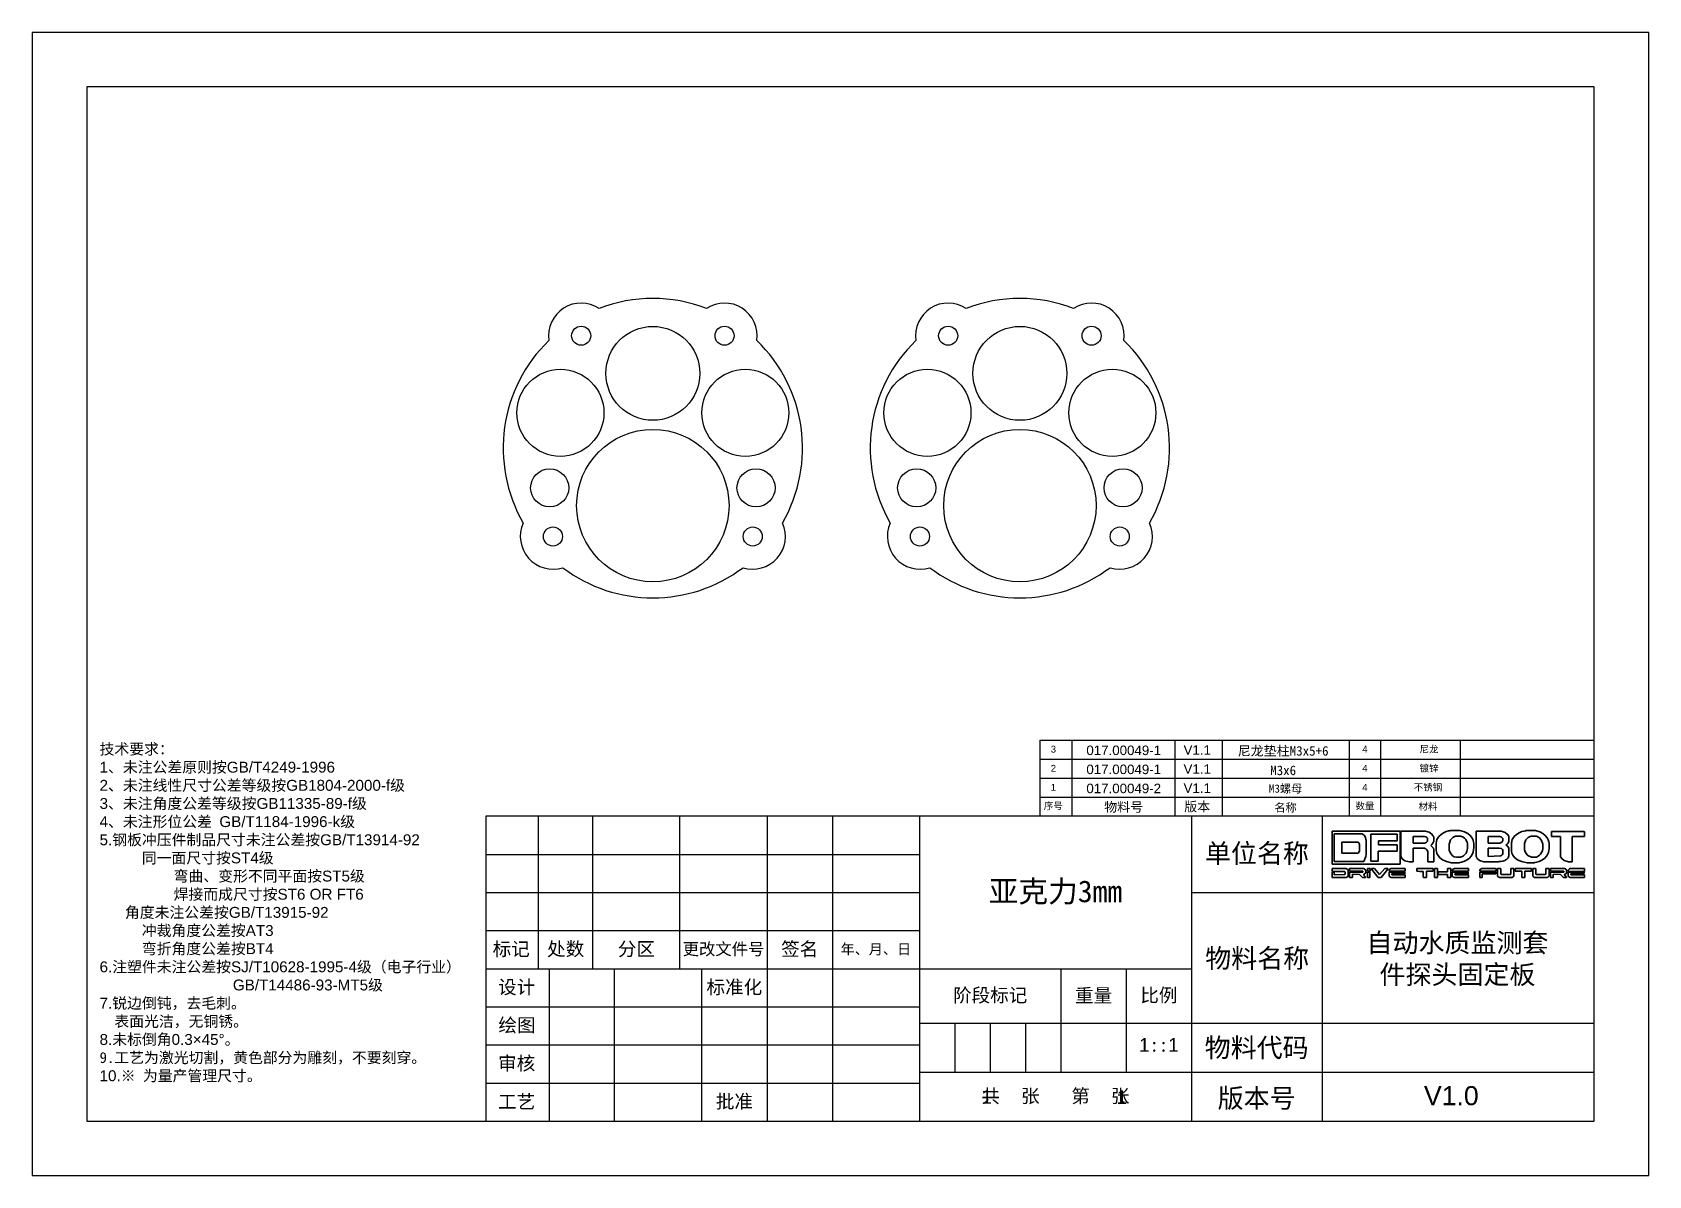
# Model space of a CAD drawing. Header units: millimetres. Extents: x 1706 to 2617, y 1277 to 1487.
# Drawn here: x 1706.4 to 2003.4, y 1276.6 to 1486.6 of the extents above; entities that cross this region are included whole.
import ezdxf

# ---------------------------------------------------------------- set-up
doc = ezdxf.new("R2010")
doc.units = ezdxf.units.MM
doc.layers.add('图层 1', color=7, linetype='Continuous')
doc.layers.add('标注层', color=7, linetype='Continuous', lineweight=18)
doc.styles.get("Standard").update_dxf_attribs({"font": 'arial.ttf'})

msp = doc.modelspace()

# ---------------------------------------------------------------- linework, layer by layer
at = {"lineweight": 30}
for p, q in [((1891.551, 1356.577), (1891.551, 1342.577)), ((1891.551, 1356.577), (1993.394, 1356.577)), ((1891.551, 1356.577), (1993.394, 1356.577)), ((1897.385, 1356.577), (1897.385, 1342.577)), ((1916.323, 1356.577), (1916.323, 1342.577)), ((1925.029, 1356.577), (1925.029, 1342.577)), ((1948.364, 1356.577), (1948.364, 1342.577)), ((1954.108, 1356.577), (1954.108, 1342.577)), ((1968.738, 1356.577), (1968.738, 1342.577)), ((1891.551, 1353.077), (1993.394, 1353.077)), ((1891.551, 1353.077), (1993.394, 1353.077)), ((1891.551, 1349.577), (1993.394, 1349.577)), ((1891.551, 1346.077), (1993.394, 1346.077)), ((1799.394, 1314.577), (1799.394, 1342.577)), ((1809.394, 1314.577), (1809.394, 1342.577)), ((1825.394, 1314.577), (1825.394, 1342.577)), ((1841.394, 1342.577), (1841.394, 1286.577)), ((1853.394, 1342.577), (1853.394, 1286.577)), ((1869.394, 1342.577), (1869.394, 1286.577)), ((1919.394, 1342.577), (1919.394, 1286.577)), ((1943.394, 1342.577), (1943.394, 1286.577)), ((1789.707, 1335.577), (1869.394, 1335.577)), ((1789.707, 1328.577), (1869.394, 1328.577)), ((1919.394, 1328.577), (1993.394, 1328.577)), ((1789.707, 1321.577), (1869.394, 1321.577)), ((1789.707, 1314.577), (1919.394, 1314.577)), ((1801.394, 1286.577), (1801.394, 1314.577)), ((1813.394, 1286.577), (1813.394, 1314.577)), ((1829.394, 1286.577), (1829.394, 1314.577)), ((1895.394, 1314.577), (1895.394, 1295.577)), ((1907.394, 1314.577), (1907.394, 1295.577)), ((1789.707, 1307.577), (1869.394, 1307.577)), ((1869.394, 1304.577), (1919.394, 1304.577)), ((1875.894, 1304.577), (1875.894, 1295.577)), ((1882.394, 1304.577), (1882.394, 1295.577)), ((1888.894, 1304.577), (1888.894, 1295.577)), ((1919.394, 1304.577), (1993.394, 1304.577)), ((1789.707, 1300.577), (1869.394, 1300.577)), ((1869.394, 1295.577), (1919.394, 1295.577)), ((1919.394, 1295.577), (1993.394, 1295.577)), ((1789.707, 1293.577), (1869.394, 1293.577))]:
    msp.add_line(p, q, dxfattribs=at)
msp.add_lwpolyline([(1706.394, 1276.577), (2003.394, 1276.577), (2003.394, 1486.577), (1706.394, 1486.577)], close=True)
for points in [[(1716.394, 1286.577), (1993.394, 1286.577), (1993.394, 1476.577), (1716.394, 1476.577)], [(1993.394, 1342.577), (1789.707, 1342.577), (1789.707, 1286.577), (1993.394, 1286.577)]]:
    msp.add_lwpolyline(points, close=True, dxfattribs=at)
for centre, radius in [((1807.243, 1430.853), 1.75), ((1820.415, 1423.943), 8.626), ((1833.588, 1430.853), 1.75), ((1874.682, 1430.853), 1.75), ((1887.854, 1423.943), 8.626), ((1901.027, 1430.853), 1.75), ((1803.424, 1416.69), 8), ((1837.407, 1416.69), 8), ((1870.863, 1416.69), 8), ((1904.846, 1416.69), 8), ((1820.415, 1399.655), 14), ((1887.854, 1399.655), 14), ((1801.457, 1402.91), 3.5), ((1839.373, 1402.91), 3.5), ((1868.896, 1402.91), 3.5), ((1906.813, 1402.91), 3.5), ((1802.061, 1393.977), 1.75), ((1838.769, 1393.977), 1.75), ((1869.5, 1393.977), 1.75), ((1906.208, 1393.977), 1.75)]:
    msp.add_circle(centre, radius)
for centre, radius, start, end in [((1820.415, 1410.2), 27.5, 68.95556, 111.04444), ((1887.854, 1410.2), 27.5, 68.95556, 111.04444), ((1807.243, 1430.853), 6, 56.66337, 188.39545), ((1833.588, 1430.853), 6, 351.60455, 123.33663), ((1874.682, 1430.853), 6, 56.66337, 188.39545), ((1901.027, 1430.853), 6, 351.60455, 123.33663), ((1820.415, 1410.2), 27.5, 134.01439, 209.98833), ((1820.415, 1410.2), 27.5, 330.01167, 45.98561), ((1887.854, 1410.2), 27.5, 134.01439, 209.98833), ((1887.854, 1410.2), 27.5, 330.01167, 45.98561), ((1802.061, 1393.977), 6, 155.60726, 287.33934), ((1838.769, 1393.977), 6, 252.66066, 24.39274), ((1869.5, 1393.977), 6, 155.60726, 287.33934), ((1906.208, 1393.977), 6, 252.66066, 24.39274), ((1820.415, 1410.2), 27.5, 232.95828, 307.04172), ((1887.854, 1410.2), 27.5, 232.95828, 307.04172)]:
    msp.add_arc(centre, radius, start, end)
at = {"layer": '图层 1', "color": 30, "lineweight": 35}
for p, q in [((1945.214, 1339.83), (1945.214, 1333.818)), ((1957.703, 1339.83), (1945.214, 1339.83)), ((1957.703, 1333.818), (1957.703, 1339.83)), ((1952.369, 1334.358), (1952.369, 1339.279)), ((1952.369, 1339.279), (1957.174, 1339.279)), ((1957.174, 1338.094), (1953.723, 1338.084)), ((1953.723, 1338.084), (1953.723, 1337.364)), ((1953.723, 1337.364), (1957.174, 1337.364)), ((1957.174, 1339.279), (1957.174, 1338.094)), ((1957.174, 1337.364), (1957.174, 1336.157)), ((1945.214, 1333.818), (1957.703, 1333.818)), ((1953.713, 1334.358), (1952.369, 1334.358)), ((1957.174, 1336.157), (1953.713, 1336.157)), ((1953.713, 1336.157), (1953.713, 1334.358))]:
    msp.add_line(p, q, dxfattribs=at)
at = {"layer": '图层 1', "color": 140, "lineweight": 35}
for p, q in [((1951.703, 1332.996), (1951.703, 1332.484)), ((1952.219, 1332.996), (1951.703, 1332.996)), ((1951.703, 1332.484), (1952.219, 1332.484)), ((1951.703, 1332.321), (1951.703, 1331.325)), ((1952.164, 1332.321), (1951.703, 1332.321)), ((1951.703, 1331.325), (1952.164, 1331.325)), ((1952.164, 1331.325), (1952.164, 1332.321)), ((1952.219, 1332.484), (1952.219, 1332.996)), ((1952.469, 1332.996), (1952.469, 1332.869)), ((1952.997, 1332.996), (1952.469, 1332.996)), ((1952.469, 1332.869), (1953.664, 1331.325)), ((1953.958, 1331.9), (1952.997, 1332.996)), ((1953.664, 1331.325), (1954.259, 1331.325)), ((1954.914, 1332.996), (1953.958, 1331.9)), ((1954.259, 1331.325), (1955.446, 1332.873)), ((1955.446, 1332.996), (1954.914, 1332.996)), ((1955.446, 1332.873), (1955.446, 1332.996)), ((1964.054, 1332.996), (1964.054, 1331.325)), ((1964.578, 1332.996), (1964.054, 1332.996)), ((1964.054, 1331.325), (1964.578, 1331.325)), ((1964.578, 1331.325), (1964.578, 1332.996)), ((1966.435, 1332.384), (1964.721, 1332.376)), ((1964.721, 1332.376), (1964.721, 1331.9)), ((1964.721, 1331.9), (1966.435, 1331.9)), ((1967.023, 1332.996), (1966.435, 1332.996)), ((1966.435, 1332.996), (1966.435, 1332.384)), ((1966.435, 1331.9), (1966.435, 1331.325)), ((1966.435, 1331.325), (1967.023, 1331.325)), ((1967.023, 1331.325), (1967.023, 1332.996)), ((1972.361, 1332.313), (1972.361, 1331.345)), ((1975.282, 1332.313), (1972.361, 1332.313)), ((1972.361, 1331.345), (1972.829, 1331.345)), ((1972.829, 1332.007), (1975.282, 1332.011)), ((1972.829, 1331.345), (1972.829, 1332.007)), ((1975.282, 1332.011), (1975.282, 1332.313)), ((1978.893, 1333.011), (1978.893, 1332.484)), ((1981.858, 1333.011), (1978.893, 1333.011)), ((1978.893, 1332.484), (1980.096, 1332.484)), ((1980.096, 1332.484), (1980.096, 1331.325)), ((1980.096, 1331.325), (1980.624, 1331.325)), ((1980.624, 1331.325), (1980.624, 1332.484)), ((1980.624, 1332.484), (1981.858, 1332.484)), ((1981.858, 1332.484), (1981.858, 1333.011))]:
    msp.add_line(p, q, dxfattribs=at)
at = {"layer": '图层 1', "color": 30, "lineweight": 35}
for points in [[(1962.402, 1339.83), (1962.402, 1339.83), (1957.851, 1339.83), (1957.851, 1339.83)], [(1957.851, 1339.83), (1957.851, 1339.83), (1957.851, 1335.247), (1957.851, 1335.247)], [(1963.894, 1338.803), (1963.894, 1338.803), (1963.481, 1339.819), (1962.402, 1339.83)], [(1966.974, 1339.957), (1966.974, 1339.957), (1964.487, 1339.703), (1964.338, 1337.586)], [(1968.699, 1339.957), (1968.699, 1339.957), (1966.974, 1339.957), (1966.974, 1339.957)], [(1971.25, 1337.523), (1971.25, 1337.523), (1971.281, 1339.565), (1968.699, 1339.957)], [(1976.287, 1339.83), (1976.287, 1339.83), (1971.694, 1339.83), (1971.694, 1339.83)], [(1971.694, 1339.83), (1971.694, 1339.83), (1971.694, 1335.353), (1971.694, 1335.353)], [(1977.726, 1338.814), (1977.726, 1338.814), (1977.536, 1339.629), (1976.287, 1339.83)], [(1980.901, 1339.957), (1980.901, 1339.957), (1978.33, 1339.682), (1978.171, 1337.628)], [(1982.595, 1339.957), (1982.595, 1339.957), (1980.901, 1339.957), (1980.901, 1339.957)], [(1985.093, 1337.586), (1985.093, 1337.586), (1984.913, 1339.586), (1982.595, 1339.957)], [(1985.516, 1339.809), (1985.516, 1339.809), (1985.516, 1338.856), (1985.516, 1338.856)], [(1991.506, 1339.809), (1991.506, 1339.809), (1985.516, 1339.809), (1985.516, 1339.809)], [(1991.575, 1339.758), (1991.575, 1339.758), (1991.561, 1339.795), (1991.506, 1339.809)], [(1991.575, 1338.877), (1991.575, 1338.877), (1991.575, 1339.758), (1991.575, 1339.758)], [(1945.579, 1334.274), (1945.579, 1334.274), (1945.579, 1339.385), (1945.579, 1339.385)], [(1945.579, 1339.385), (1945.579, 1339.385), (1950.771, 1339.385), (1950.771, 1339.385)], [(1949.998, 1337.84), (1949.998, 1337.84), (1946.992, 1337.84), (1946.992, 1337.84)], [(1946.992, 1337.84), (1946.992, 1337.84), (1946.992, 1335.787), (1946.992, 1335.787)], [(1950.231, 1337.374), (1950.231, 1337.374), (1950.284, 1337.745), (1949.998, 1337.84)], [(1950.231, 1336.189), (1950.231, 1336.189), (1950.231, 1337.374), (1950.231, 1337.374)], [(1950.771, 1339.385), (1951.358, 1339.147), (1951.461, 1338.195), (1951.461, 1338.195)], [(1951.461, 1338.195), (1951.461, 1338.195), (1951.459, 1335.702), (1951.459, 1335.702)], [(1960.095, 1337.66), (1960.095, 1337.66), (1960.095, 1338.856), (1960.095, 1338.856)], [(1960.095, 1338.856), (1960.095, 1338.856), (1962.19, 1338.856), (1962.19, 1338.856)], [(1962.105, 1337.66), (1962.105, 1337.66), (1960.095, 1337.66), (1960.095, 1337.66)], [(1960.095, 1334.242), (1960.095, 1334.242), (1960.095, 1336.739), (1960.095, 1336.739)], [(1960.095, 1336.739), (1960.095, 1336.739), (1962.137, 1336.739), (1962.137, 1336.739)], [(1962.751, 1338.02), (1962.635, 1337.692), (1962.105, 1337.66), (1962.105, 1337.66)], [(1962.137, 1336.739), (1962.137, 1336.739), (1962.719, 1336.612), (1962.793, 1336.115)], [(1962.19, 1338.856), (1962.624, 1338.824), (1962.751, 1338.528), (1962.751, 1338.528)], [(1962.751, 1338.528), (1962.751, 1338.528), (1962.751, 1338.02), (1962.751, 1338.02)], [(1963.354, 1337.247), (1963.354, 1337.247), (1963.767, 1337.427), (1963.894, 1337.988)], [(1963.894, 1336.538), (1963.894, 1336.538), (1963.894, 1336.782), (1963.354, 1337.247)], [(1963.894, 1337.988), (1963.894, 1337.988), (1963.894, 1338.803), (1963.894, 1338.803)], [(1963.894, 1334.242), (1963.894, 1334.242), (1963.894, 1336.538), (1963.894, 1336.538)], [(1964.338, 1337.586), (1964.338, 1337.586), (1964.338, 1336.454), (1964.338, 1336.454)], [(1966.709, 1337.491), (1966.942, 1338.793), (1967.926, 1338.941), (1967.926, 1338.941)], [(1966.709, 1336.538), (1966.709, 1336.538), (1966.709, 1337.491), (1966.709, 1337.491)], [(1968.074, 1335.078), (1966.921, 1335.152), (1966.709, 1336.538), (1966.709, 1336.538)], [(1967.926, 1338.941), (1967.926, 1338.941), (1968.879, 1338.941), (1968.879, 1338.941)], [(1968.561, 1334.062), (1968.561, 1334.062), (1971.292, 1334.326), (1971.249, 1336.824)], [(1970.096, 1336.676), (1969.99, 1335.247), (1968.773, 1335.078), (1968.773, 1335.078)], [(1968.879, 1338.941), (1970.085, 1338.57), (1970.096, 1337.427), (1970.096, 1337.427)], [(1970.096, 1337.427), (1970.096, 1337.427), (1970.096, 1336.676), (1970.096, 1336.676)], [(1971.249, 1336.824), (1971.249, 1336.824), (1971.25, 1337.523), (1971.25, 1337.523)], [(1973.895, 1338.846), (1973.895, 1338.846), (1976.054, 1338.846), (1976.054, 1338.846)], [(1973.895, 1337.65), (1973.895, 1337.65), (1973.895, 1338.846), (1973.895, 1338.846)], [(1975.917, 1337.65), (1975.917, 1337.65), (1973.895, 1337.65), (1973.895, 1337.65)], [(1973.895, 1335.215), (1973.895, 1335.215), (1973.895, 1336.739), (1973.895, 1336.739)], [(1973.895, 1336.739), (1973.895, 1336.739), (1975.948, 1336.739), (1975.948, 1336.739)], [(1976.594, 1338.136), (1976.541, 1337.681), (1975.917, 1337.65), (1975.917, 1337.65)], [(1975.948, 1336.739), (1976.605, 1336.708), (1976.594, 1336.242), (1976.594, 1336.242)], [(1976.054, 1338.846), (1976.52, 1338.771), (1976.594, 1338.454), (1976.594, 1338.454)], [(1976.594, 1338.454), (1976.594, 1338.454), (1976.594, 1338.136), (1976.594, 1338.136)], [(1977.155, 1337.322), (1977.155, 1337.322), (1977.621, 1337.459), (1977.726, 1338.02)], [(1977.726, 1336.623), (1977.726, 1336.623), (1977.642, 1337.068), (1977.155, 1337.322)], [(1977.726, 1338.02), (1977.726, 1338.02), (1977.726, 1338.814), (1977.726, 1338.814)], [(1977.726, 1335.321), (1977.726, 1335.321), (1977.726, 1336.623), (1977.726, 1336.623)], [(1978.171, 1337.628), (1978.171, 1337.628), (1978.171, 1336.496), (1978.171, 1336.496)], [(1980.584, 1337.576), (1980.722, 1338.708), (1981.78, 1338.941), (1981.78, 1338.941)], [(1980.584, 1336.454), (1980.584, 1336.454), (1980.584, 1337.576), (1980.584, 1337.576)], [(1981.78, 1338.941), (1981.78, 1338.941), (1982.754, 1338.941), (1982.754, 1338.941)], [(1982.383, 1334.051), (1982.383, 1334.051), (1985.124, 1334.39), (1985.092, 1336.697)], [(1983.939, 1336.697), (1983.896, 1335.438), (1982.722, 1335.078), (1982.722, 1335.078)], [(1982.754, 1338.941), (1983.685, 1338.814), (1983.939, 1337.449), (1983.939, 1337.449)], [(1983.939, 1337.449), (1983.939, 1337.449), (1983.939, 1336.697), (1983.939, 1336.697)], [(1985.092, 1336.697), (1985.092, 1336.697), (1985.093, 1337.586), (1985.093, 1337.586)], [(1985.516, 1338.856), (1985.516, 1338.856), (1987.167, 1338.856), (1987.167, 1338.856)], [(1987.167, 1338.856), (1987.167, 1338.856), (1987.167, 1335.29), (1987.167, 1335.29)], [(1989.358, 1334.242), (1989.358, 1334.242), (1989.358, 1338.877), (1989.358, 1338.877)], [(1989.358, 1338.877), (1989.358, 1338.877), (1991.575, 1338.877), (1991.575, 1338.877)], [(1951.04, 1334.274), (1951.04, 1334.274), (1945.579, 1334.274), (1945.579, 1334.274)], [(1946.992, 1335.787), (1946.992, 1335.787), (1949.903, 1335.787), (1949.903, 1335.787)], [(1949.903, 1335.787), (1949.903, 1335.787), (1950.178, 1335.85), (1950.231, 1336.189)], [(1951.459, 1335.702), (1951.496, 1335.099), (1951.04, 1334.274), (1951.04, 1334.274)], [(1957.851, 1335.247), (1957.851, 1335.247), (1958.031, 1334.316), (1959.364, 1334.242)], [(1959.364, 1334.242), (1959.364, 1334.242), (1960.095, 1334.242), (1960.095, 1334.242)], [(1962.793, 1336.115), (1962.793, 1336.115), (1962.793, 1334.242), (1962.793, 1334.242)], [(1962.793, 1334.242), (1962.793, 1334.242), (1963.894, 1334.242), (1963.894, 1334.242)], [(1964.338, 1336.454), (1964.338, 1336.454), (1964.349, 1334.379), (1967.175, 1334.062)], [(1967.175, 1334.062), (1967.175, 1334.062), (1968.561, 1334.062), (1968.561, 1334.062)], [(1968.773, 1335.078), (1968.773, 1335.078), (1968.074, 1335.078), (1968.074, 1335.078)], [(1971.694, 1335.353), (1971.694, 1335.353), (1971.726, 1334.39), (1973.102, 1334.242)], [(1973.102, 1334.242), (1973.102, 1334.242), (1975.642, 1334.242), (1975.642, 1334.242)], [(1976.118, 1335.3), (1976.118, 1335.3), (1973.895, 1335.215), (1973.895, 1335.215)], [(1975.642, 1334.242), (1975.642, 1334.242), (1977.494, 1334.199), (1977.726, 1335.321)], [(1976.594, 1335.671), (1976.541, 1335.374), (1976.118, 1335.3), (1976.118, 1335.3)], [(1976.594, 1336.242), (1976.594, 1336.242), (1976.594, 1335.671), (1976.594, 1335.671)], [(1978.171, 1336.496), (1978.171, 1336.496), (1977.928, 1334.475), (1981.06, 1334.051)], [(1981.854, 1335.078), (1980.732, 1335.226), (1980.584, 1336.454), (1980.584, 1336.454)], [(1981.06, 1334.051), (1981.06, 1334.051), (1982.383, 1334.051), (1982.383, 1334.051)], [(1982.722, 1335.078), (1982.722, 1335.078), (1981.854, 1335.078), (1981.854, 1335.078)], [(1987.167, 1335.29), (1987.167, 1335.29), (1987.389, 1334.337), (1988.638, 1334.242)], [(1988.638, 1334.242), (1988.638, 1334.242), (1989.358, 1334.242), (1989.358, 1334.242)]]:
    msp.add_open_spline(points, degree=3, dxfattribs=at)
at = {"layer": '图层 1', "color": 140, "lineweight": 35}
for points in [[(1947.778, 1332.996), (1947.778, 1332.996), (1945.214, 1332.996), (1945.214, 1332.996)], [(1945.214, 1332.996), (1945.214, 1332.996), (1945.214, 1332.472), (1945.214, 1332.472)], [(1945.214, 1332.472), (1945.214, 1332.472), (1947.56, 1332.432), (1947.56, 1332.432)], [(1945.214, 1332.313), (1945.214, 1332.313), (1945.214, 1331.325), (1945.214, 1331.325)], [(1945.635, 1332.309), (1945.635, 1332.309), (1945.214, 1332.313), (1945.214, 1332.313)], [(1945.214, 1331.325), (1945.214, 1331.325), (1947.774, 1331.325), (1947.774, 1331.325)], [(1945.635, 1331.853), (1945.635, 1331.853), (1945.635, 1332.309), (1945.635, 1332.309)], [(1947.512, 1331.904), (1947.512, 1331.904), (1945.635, 1331.853), (1945.635, 1331.853)], [(1947.619, 1331.948), (1947.619, 1331.948), (1947.596, 1331.904), (1947.512, 1331.904)], [(1947.56, 1332.432), (1947.56, 1332.432), (1947.619, 1332.341), (1947.619, 1332.281)], [(1947.619, 1332.281), (1947.619, 1332.281), (1947.619, 1331.948), (1947.619, 1331.948)], [(1947.774, 1331.325), (1947.774, 1331.325), (1948.092, 1331.36), (1948.191, 1331.666)], [(1948.191, 1332.67), (1948.191, 1332.67), (1948.108, 1332.896), (1947.778, 1332.996)], [(1948.191, 1331.666), (1948.191, 1331.666), (1948.191, 1332.67), (1948.191, 1332.67)], [(1951.013, 1332.996), (1951.013, 1332.996), (1948.429, 1332.996), (1948.429, 1332.996)], [(1948.429, 1332.996), (1948.429, 1332.996), (1948.429, 1332.527), (1948.429, 1332.527)], [(1948.429, 1332.527), (1948.429, 1332.527), (1950.894, 1332.531), (1950.894, 1332.531)], [(1948.429, 1332.321), (1948.429, 1332.321), (1948.429, 1331.325), (1948.429, 1331.325)], [(1950.894, 1332.313), (1950.894, 1332.313), (1948.429, 1332.321), (1948.429, 1332.321)], [(1948.429, 1331.325), (1948.429, 1331.325), (1948.961, 1331.325), (1948.961, 1331.325)], [(1948.961, 1331.325), (1948.961, 1331.325), (1948.961, 1331.952), (1948.961, 1331.952)], [(1948.961, 1331.952), (1948.961, 1331.952), (1950.263, 1331.9), (1950.263, 1331.9)], [(1950.263, 1331.9), (1950.263, 1331.9), (1950.683, 1331.491), (1950.683, 1331.491)], [(1950.683, 1331.491), (1950.683, 1331.491), (1950.759, 1331.36), (1950.783, 1331.325)], [(1950.783, 1331.325), (1950.783, 1331.325), (1951.354, 1331.325), (1951.354, 1331.325)], [(1950.894, 1332.531), (1950.894, 1332.531), (1950.894, 1332.313), (1950.894, 1332.313)], [(1950.929, 1331.892), (1950.929, 1331.892), (1951.394, 1331.964), (1951.41, 1332.245)], [(1951.354, 1331.468), (1951.354, 1331.468), (1950.929, 1331.892), (1950.929, 1331.892)], [(1951.41, 1332.67), (1951.41, 1332.67), (1951.314, 1332.928), (1951.013, 1332.996)], [(1951.354, 1331.325), (1951.354, 1331.325), (1951.354, 1331.468), (1951.354, 1331.468)], [(1951.41, 1332.245), (1951.41, 1332.245), (1951.41, 1332.67), (1951.41, 1332.67)], [(1956.069, 1332.996), (1956.069, 1332.996), (1955.751, 1332.861), (1955.684, 1332.71)], [(1955.684, 1332.71), (1955.684, 1332.71), (1955.684, 1332.484), (1955.684, 1332.484)], [(1955.684, 1332.484), (1955.684, 1332.484), (1958.661, 1332.484), (1958.661, 1332.484)], [(1955.684, 1332.321), (1955.684, 1332.321), (1955.684, 1331.614), (1955.684, 1331.614)], [(1958.601, 1332.321), (1958.601, 1332.321), (1955.684, 1332.321), (1955.684, 1332.321)], [(1955.684, 1331.614), (1955.684, 1331.614), (1955.759, 1331.425), (1956.065, 1331.325)], [(1956.065, 1331.325), (1956.065, 1331.325), (1958.661, 1331.325), (1958.661, 1331.325)], [(1958.661, 1332.996), (1958.661, 1332.996), (1956.069, 1332.996), (1956.069, 1332.996)], [(1956.208, 1331.853), (1956.208, 1331.853), (1956.144, 1331.92), (1956.156, 1332.007)], [(1956.156, 1332.007), (1956.156, 1332.007), (1958.601, 1332.011), (1958.601, 1332.011)], [(1958.661, 1331.853), (1958.661, 1331.853), (1956.208, 1331.853), (1956.208, 1331.853)], [(1958.601, 1332.011), (1958.601, 1332.011), (1958.601, 1332.321), (1958.601, 1332.321)], [(1958.661, 1332.484), (1958.661, 1332.484), (1958.661, 1332.996), (1958.661, 1332.996)], [(1958.661, 1331.325), (1958.661, 1331.325), (1958.661, 1331.853), (1958.661, 1331.853)], [(1960.776, 1332.996), (1960.776, 1332.996), (1960.776, 1332.484), (1960.776, 1332.484)], [(1963.804, 1332.996), (1963.804, 1332.996), (1960.776, 1332.996), (1960.776, 1332.996)], [(1960.776, 1332.484), (1960.776, 1332.484), (1961.943, 1332.436), (1961.978, 1332.428)], [(1961.978, 1332.428), (1961.978, 1332.428), (1961.978, 1331.384), (1961.978, 1331.384)], [(1961.978, 1331.384), (1961.978, 1331.384), (1962.006, 1331.337), (1962.034, 1331.325)], [(1962.034, 1331.325), (1962.034, 1331.325), (1962.558, 1331.325), (1962.558, 1331.325)], [(1962.558, 1332.476), (1962.558, 1332.476), (1963.804, 1332.48), (1963.804, 1332.48)], [(1962.558, 1331.325), (1962.558, 1331.325), (1962.558, 1332.476), (1962.558, 1332.476)], [(1963.804, 1332.48), (1963.804, 1332.48), (1963.804, 1332.996), (1963.804, 1332.996)], [(1967.697, 1332.996), (1967.697, 1332.996), (1967.511, 1332.98), (1967.308, 1332.757)], [(1967.308, 1332.757), (1967.308, 1332.757), (1967.308, 1332.48), (1967.308, 1332.48)], [(1967.308, 1332.48), (1967.308, 1332.48), (1970.293, 1332.48), (1970.293, 1332.48)], [(1967.308, 1332.313), (1967.308, 1332.313), (1967.308, 1331.571), (1967.308, 1331.571)], [(1970.229, 1332.313), (1970.229, 1332.313), (1967.308, 1332.313), (1967.308, 1332.313)], [(1967.308, 1331.571), (1967.308, 1331.571), (1967.483, 1331.356), (1967.701, 1331.325)], [(1970.293, 1333.011), (1970.293, 1333.011), (1967.697, 1332.996), (1967.697, 1332.996)], [(1967.701, 1331.325), (1967.701, 1331.325), (1970.293, 1331.325), (1970.293, 1331.325)], [(1967.82, 1331.857), (1967.82, 1331.857), (1967.765, 1331.964), (1967.769, 1331.999)], [(1967.769, 1331.999), (1967.769, 1331.999), (1970.229, 1332.011), (1970.229, 1332.011)], [(1970.293, 1331.849), (1970.293, 1331.849), (1967.82, 1331.857), (1967.82, 1331.857)], [(1970.229, 1332.011), (1970.229, 1332.011), (1970.229, 1332.313), (1970.229, 1332.313)], [(1970.293, 1332.48), (1970.293, 1332.48), (1970.293, 1333.011), (1970.293, 1333.011)], [(1970.293, 1331.325), (1970.293, 1331.325), (1970.293, 1331.849), (1970.293, 1331.849)], [(1972.757, 1333.011), (1972.757, 1333.011), (1972.519, 1332.916), (1972.361, 1332.714)], [(1972.361, 1332.714), (1972.361, 1332.714), (1972.361, 1332.48), (1972.361, 1332.48)], [(1972.361, 1332.48), (1972.361, 1332.48), (1975.321, 1332.48), (1975.321, 1332.48)], [(1975.333, 1333.011), (1975.333, 1333.011), (1972.757, 1333.011), (1972.757, 1333.011)], [(1975.321, 1332.48), (1975.321, 1332.48), (1975.361, 1332.476), (1975.389, 1332.527)], [(1975.389, 1332.948), (1975.389, 1332.948), (1975.397, 1333.007), (1975.333, 1333.011)], [(1975.389, 1332.527), (1975.389, 1332.527), (1975.389, 1332.948), (1975.389, 1332.948)], [(1975.627, 1333.011), (1975.627, 1333.011), (1975.627, 1331.614), (1975.627, 1331.614)], [(1976.147, 1333.011), (1976.147, 1333.011), (1975.627, 1333.011), (1975.627, 1333.011)], [(1975.627, 1331.614), (1975.627, 1331.614), (1975.794, 1331.388), (1976.008, 1331.325)], [(1976.008, 1331.325), (1976.008, 1331.325), (1978.23, 1331.325), (1978.23, 1331.325)], [(1976.214, 1332.944), (1976.214, 1332.944), (1976.194, 1332.992), (1976.147, 1333.011)], [(1976.238, 1331.96), (1976.238, 1331.96), (1976.214, 1332.944), (1976.214, 1332.944)], [(1976.325, 1331.904), (1976.325, 1331.904), (1976.246, 1331.928), (1976.238, 1331.96)], [(1977.897, 1331.9), (1977.897, 1331.9), (1976.325, 1331.904), (1976.325, 1331.904)], [(1978.072, 1331.944), (1978.072, 1331.944), (1978.016, 1331.916), (1977.897, 1331.9)], [(1978.647, 1333.011), (1978.647, 1333.011), (1978.072, 1333.011), (1978.072, 1333.011)], [(1978.072, 1333.011), (1978.072, 1333.011), (1978.072, 1331.944), (1978.072, 1331.944)], [(1978.23, 1331.325), (1978.23, 1331.325), (1978.472, 1331.337), (1978.647, 1331.638)], [(1978.647, 1331.638), (1978.647, 1331.638), (1978.647, 1333.011), (1978.647, 1333.011)], [(1982.112, 1333.011), (1982.112, 1333.011), (1982.112, 1331.559), (1982.112, 1331.559)], [(1982.66, 1333.011), (1982.66, 1333.011), (1982.112, 1333.011), (1982.112, 1333.011)], [(1982.112, 1331.559), (1982.112, 1331.559), (1982.251, 1331.392), (1982.441, 1331.325)], [(1982.441, 1331.325), (1982.441, 1331.325), (1984.719, 1331.325), (1984.719, 1331.325)], [(1982.683, 1331.948), (1982.683, 1331.948), (1982.66, 1333.011), (1982.66, 1333.011)], [(1982.818, 1331.9), (1982.818, 1331.9), (1982.747, 1331.908), (1982.683, 1331.948)], [(1984.322, 1331.9), (1984.322, 1331.9), (1982.818, 1331.9), (1982.818, 1331.9)], [(1984.513, 1331.999), (1984.513, 1331.999), (1984.469, 1331.92), (1984.322, 1331.9)], [(1984.517, 1333.011), (1984.517, 1333.011), (1984.513, 1331.999), (1984.513, 1331.999)], [(1985.093, 1333.011), (1985.093, 1333.011), (1984.517, 1333.011), (1984.517, 1333.011)], [(1984.719, 1331.325), (1984.719, 1331.325), (1985.002, 1331.412), (1985.093, 1331.65)], [(1985.093, 1331.65), (1985.093, 1331.65), (1985.093, 1333.011), (1985.093, 1333.011)], [(1987.918, 1333.011), (1987.918, 1333.011), (1985.327, 1333.011), (1985.327, 1333.011)], [(1985.327, 1333.011), (1985.327, 1333.011), (1985.327, 1332.519), (1985.327, 1332.519)], [(1985.327, 1332.519), (1985.327, 1332.519), (1987.835, 1332.523), (1987.835, 1332.523)], [(1987.835, 1332.321), (1987.835, 1332.321), (1985.327, 1332.317), (1985.327, 1332.317)], [(1985.327, 1332.317), (1985.327, 1332.317), (1985.327, 1331.325), (1985.327, 1331.325)], [(1985.327, 1331.325), (1985.327, 1331.325), (1985.85, 1331.325), (1985.85, 1331.325)], [(1985.85, 1331.325), (1985.85, 1331.325), (1985.85, 1331.956), (1985.85, 1331.956)], [(1985.85, 1331.956), (1985.85, 1331.956), (1987.168, 1331.896), (1987.168, 1331.896)], [(1987.168, 1331.896), (1987.168, 1331.896), (1987.736, 1331.325), (1987.736, 1331.325)], [(1987.736, 1331.325), (1987.736, 1331.325), (1988.315, 1331.325), (1988.315, 1331.325)], [(1987.835, 1332.523), (1987.835, 1332.523), (1987.835, 1332.321), (1987.835, 1332.321)], [(1987.839, 1331.896), (1987.839, 1331.896), (1988.303, 1331.991), (1988.315, 1332.182)], [(1988.315, 1331.468), (1988.315, 1331.468), (1988.204, 1331.472), (1987.839, 1331.896)], [(1988.315, 1332.666), (1988.315, 1332.666), (1988.216, 1332.968), (1987.918, 1333.011)], [(1988.315, 1332.182), (1988.315, 1332.182), (1988.315, 1332.666), (1988.315, 1332.666)], [(1988.315, 1331.325), (1988.315, 1331.325), (1988.315, 1331.468), (1988.315, 1331.468)], [(1988.982, 1333.011), (1988.982, 1333.011), (1988.732, 1332.924), (1988.605, 1332.718)], [(1988.605, 1332.718), (1988.605, 1332.718), (1988.605, 1332.472), (1988.605, 1332.472)], [(1988.605, 1332.472), (1988.605, 1332.472), (1991.575, 1332.472), (1991.575, 1332.472)], [(1988.605, 1332.305), (1988.605, 1332.305), (1988.605, 1331.61), (1988.605, 1331.61)], [(1991.514, 1332.305), (1991.514, 1332.305), (1988.605, 1332.305), (1988.605, 1332.305)], [(1988.605, 1331.61), (1988.605, 1331.61), (1988.7, 1331.404), (1988.954, 1331.325)], [(1988.954, 1331.325), (1988.954, 1331.325), (1991.575, 1331.325), (1991.575, 1331.325)], [(1991.575, 1333.011), (1991.575, 1333.011), (1988.982, 1333.011), (1988.982, 1333.011)], [(1989.061, 1331.999), (1989.061, 1331.999), (1991.51, 1332.007), (1991.51, 1332.007)], [(1989.121, 1331.853), (1989.121, 1331.853), (1989.077, 1331.9), (1989.061, 1331.999)], [(1991.575, 1331.849), (1991.575, 1331.849), (1989.121, 1331.853), (1989.121, 1331.853)], [(1991.51, 1332.007), (1991.51, 1332.007), (1991.514, 1332.305), (1991.514, 1332.305)], [(1991.575, 1332.472), (1991.575, 1332.472), (1991.575, 1333.011), (1991.575, 1333.011)], [(1991.575, 1331.325), (1991.575, 1331.325), (1991.575, 1331.849), (1991.575, 1331.849)]]:
    msp.add_open_spline(points, degree=3, dxfattribs=at)

# ---------------------------------------------------------------- texts
at = {"lineweight": 30, "attachment_point": 5}
for s, width, insert, char_height in [('3', 4.74853, (1894.016, 1354.902), 1.25), ('017.00049-1', 32.11342, (1906.935, 1354.692), 1.75), ('V1.1', 19, (1920.443, 1354.759), 1.75), ('{\\fSimSun|b0|i0|c134|p2;尼龙垫柱M3x5+6}', 36.22685, (1936.232, 1354.509), 1.75), ('4', 4.74853, (1951.255, 1354.902), 1.25), ('{\\fSimSun|b0|i0|c134|p2;尼龙}', 48.11342, (1963.037, 1354.827), 1.25), ('2', 4.74853, (1894.016, 1351.402), 1.25), ('017.00049-1', 32.11342, (1906.935, 1351.192), 1.75), ('V1.1', 19, (1920.443, 1351.259), 1.75), ('{\\fSimSun|b0|i0|c134|p2;M3x6}', 36.22685, (1936.232, 1351.009), 1.75), ('4', 4.74853, (1951.255, 1351.402), 1.25), ('{\\fSimSun|b0|i0|c134|p2;镀锌}', 48.11342, (1963.037, 1351.327), 1.25), ('1', 4.74853, (1894, 1347.902), 1.25), ('017.00049-2', 32.11342, (1906.935, 1347.692), 1.75), ('V1.1', 19, (1920.443, 1347.759), 1.75), ('{\\fSimSun|b0|i0|c134|p2;M3螺母}', 58.05284, (1936.669, 1347.59), 1.5), ('4', 4.74853, (1951.255, 1347.902), 1.25), ('{\\fSimSun|b0|i0|c134|p2;不锈钢}', 48.11342, (1962.848, 1347.837), 1.25), ('{\\fSimSun|b0|i0|c134|p2;物料号}', 32.11342, (1906.935, 1344.192), 1.75), ('{\\fSimSun|b0|i0|c134|p2;版本}', 19, (1920.443, 1344.259), 1.75), ('{\\fSimSun|b0|i0|c134|p2;序号}', 4.74853, (1894, 1344.402), 1.25), ('{\\fSimSun|b0|i0|c134|p2;名称}', 58.05284, (1936.669, 1344.09), 1.5), ('{\\fSimSun|b0|i0|c134|p2;数量}', 4.74853, (1951.255, 1344.402), 1.25), ('{\\fSimSun|b0|i0|c134|p2;材料}', 48.11342, (1962.848, 1344.337), 1.25), ('单位名称', 21.47743, (1931.417, 1335.593), 3.5), ('{\\fSimSun|b0|i0|c134|p2;亚克力3mm}', 42.85932, (1894.394, 1328.577), 4), ('标记', 10, (1794.394, 1318.077), 2.5), ('处数', 10, (1804.394, 1318.077), 2.5), ('分区', 10, (1817.394, 1318.077), 2.5), ('更改文件号', 15.74962, (1833.394, 1318.077), 2.2), ('签名', 14.97075, (1847.394, 1318.077), 2.5), ('年、月、日', 16, (1861.394, 1318.077), 1.9), ('物料名称', 21.47743, (1931.46, 1316.307), 3.5), ('{\\fSimSun|b0|i0|c134|p2;自动水质监测套件探头固定板}', 35.2426, (1968.262, 1316.244), 3.5), ('设计', 12, (1795.394, 1311.077), 2.5), ('标准化', 12, (1835.394, 1311.077), 2.5), ('阶段标记', 19, (1882.394, 1309.577), 2.5), ('重量', 12, (1901.394, 1309.577), 2.5), ('比例', 12, (1913.394, 1309.577), 2.5), ('绘图', 12, (1795.443, 1304.077), 2.5), ('1{\\fSimSun|b0|i0|c134|p2;::}1', 12, (1913.394, 1300.577), 2.5), ('物料代码', 21.47743, (1931.361, 1299.893), 3.5), ('审核', 12, (1795.394, 1297.077), 2.5), ('共    张      第    张', 42.25, (1894.394, 1291.077), 2.5), ('1', 12, (1881.766, 1291.04), 2.5), ('1', 12, (1906.618, 1291.006), 2.5), ('版本号', 21.47743, (1931.361, 1290.607), 3.5), ('V1.0', 19, (1967.132, 1291.246), 3.5), ('工艺', 12, (1795.394, 1290.077), 2.5), ('批准', 12, (1835.394, 1290.077), 2.5)]:
    msp.add_mtext_dynamic_manual_height_columns(s, width=width, gutter_width=1, heights=[0], dxfattribs=dict(at, insert=insert, char_height=char_height))
at = {"layer": '标注层', "insert": (1718.75, 1355.943), "char_height": 2, "attachment_point": 1}
msp.add_mtext_dynamic_manual_height_columns('{\\fSimSun|b0|i0|c134|p2;技术要求：\\P}1{\\fSimSun|b0|i0|c134|p2;、未注公差原则按}GB/T4249-1996\\P2{\\fSimSun|b0|i0|c134|p2;、未注线性尺寸公差等级按}GB1804-2000-f{\\fSimSun|b0|i0|c134|p2;级\\P}3{\\fSimSun|b0|i0|c134|p2;、未注角度公差等级按}GB11335-89-f{\\fSimSun|b0|i0|c134|p2;级\\P}4{\\fSimSun|b0|i0|c134|p2;、未注形位公差 }GB/T1184-1996-k{\\fSimSun|b0|i0|c134|p2;级\\P}5.{\\fSimSun|b0|i0|c134|p2;钢板冲压件制品尺寸未注公差按}GB/T13914-92\\P          {\\fSimSun|b0|i0|c134|p2;同一面尺寸按}ST4{\\fSimSun|b0|i0|c134|p2;级\\P          弯曲、变形不同平面按}ST5{\\fSimSun|b0|i0|c134|p2;级\\P          焊接而成尺寸按}ST6 OR FT6\\P      {\\fSimSun|b0|i0|c134|p2;角度未注公差按}GB/T13915-92\\P          {\\fSimSun|b0|i0|c134|p2;冲裁角度公差按}AT3\\P          {\\fSimSun|b0|i0|c134|p2;弯折角度公差按}BT4\\P6.{\\fSimSun|b0|i0|c134|p2;注塑件未注公差按}SJ/T10628-1995-4{\\fSimSun|b0|i0|c134|p2;级（电子行业）\\P                  }GB/T14486-93-MT5{\\fSimSun|b0|i0|c134|p2;级\\P}7.{\\fSimSun|b0|i0|c134|p2;锐边倒钝，去毛刺。\\P  表面光洁，无铜锈。\\P}8.{\\fSimSun|b0|i0|c134|p2;未标倒角}0.3×45°{\\fSimSun|b0|i0|c134|p2;。\\P9.工艺为激光切割，黄色部分为雕刻，不要刻穿。\\P}10.{\\fSimSun|b0|i0|c134|p2;※ 为量产管理尺寸。}', width=67.38428, gutter_width=1, heights=[0], dxfattribs=at)

doc.saveas('drawing.dxf')
